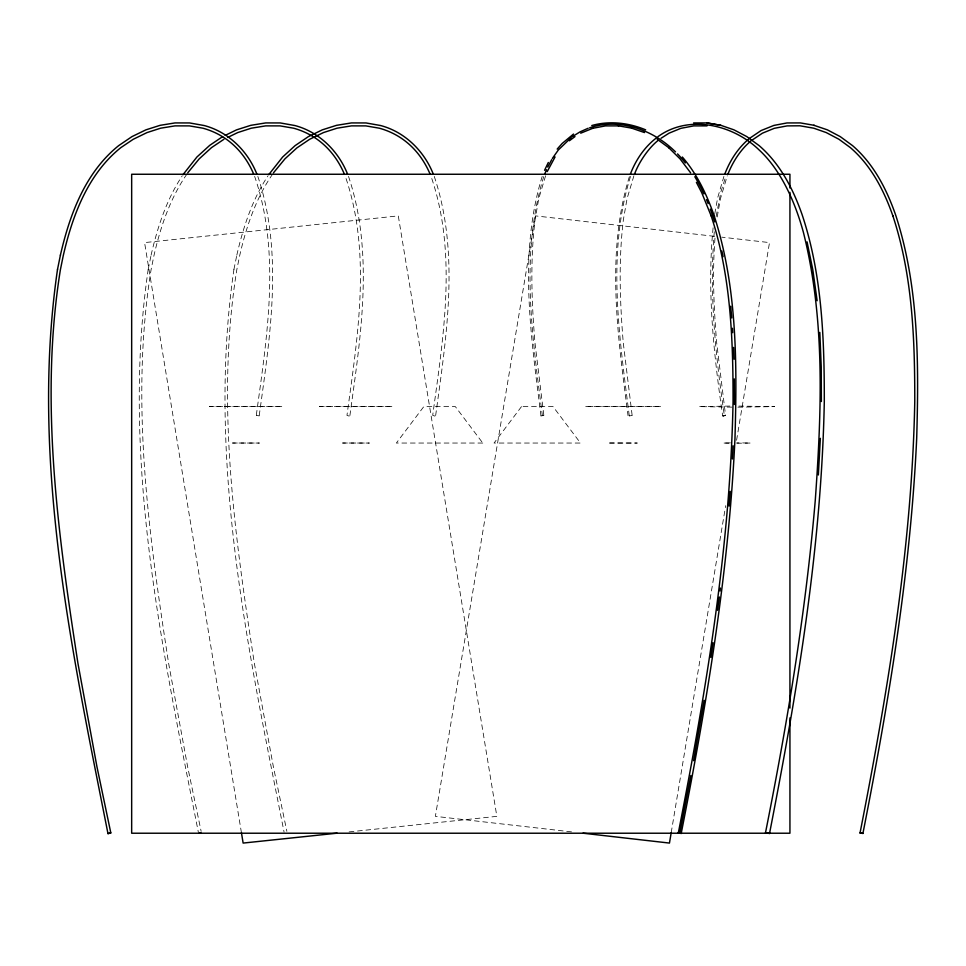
<?xml version="1.0" encoding="UTF-8"?>
<svg xmlns="http://www.w3.org/2000/svg" width="966" height="966" viewBox="0 0 966 966"><rect width="100%" height="100%" fill="white"/><g stroke="black" fill="none" stroke-linecap="round" stroke-linejoin="round"><path stroke-width="0.72" stroke-dasharray="4.83 3.62" d="M542.192 176.404C518.235 253.889 531.095 337.122 540.972 415.96L541.624 416.092M545.585 175.788L538.738 198.682L535.104 219.524C530.092 260.47 531.59 301.875 534.971 342.882L543.846 415.489L541.709 416.092M630.508 176.404C606.551 253.889 619.411 337.122 629.277 415.96L629.929 416.092M633.901 175.788L627.055 198.682L623.408 219.524C618.409 260.47 619.894 301.875 623.275 342.882L632.15 415.489L630.013 416.092M713.101 227.783C706.907 290.561 713.633 353.798 722.677 415.96L723.341 416.092M714.997 238.095C712.256 272.98 713.85 308.045 716.687 342.882L725.563 415.489L723.413 416.092M714.297 231.755C709.068 293.169 715.408 354.908 724.379 415.67M257.837 176.404C283.738 253.49 269.9 337.303 259.178 415.96L256.292 415.404C266.894 336.953 281.094 253.14 254.638 176.38M259.19 415.923L256.34 415.344M349.173 416.092L346.963 415.404C357.577 336.953 371.777 253.14 345.321 176.38M348.521 176.404C374.422 253.49 360.572 337.303 349.849 415.96L346.987 415.38M434.905 416.092L432.708 415.404C443.309 336.953 457.51 253.14 431.053 176.38M434.253 176.404C460.154 253.49 446.316 337.303 435.594 415.96L432.72 415.38M714.768 213.764L717.653 197.873L723.908 176.404M717.207 216.988L720.455 198.682L727.301 175.788M716.108 216.541L720.902 191.715L725.707 176.633M148.221 269.236L148.196 269.393C120.774 457.775 161.926 647.872 198.344 832.149M233.965 269.236L233.929 269.393C206.507 457.775 247.658 647.872 284.089 832.149M671.201 832.668L725.671 505.677M736.575 440.279L769.504 242.599L721.795 237.153M151.082 255.193L151.119 255.012C157.446 227.348 166.466 199.781 182.176 175.933M236.815 255.193L236.851 255.012C243.178 227.348 252.198 199.781 267.908 175.933M148.196 269.393L151.119 255.012M233.929 269.393L236.851 255.012M543.725 176.633C519.962 254.046 532.266 336.905 542.385 415.67M629.361 176.633C605.597 254.046 617.914 336.905 628.033 415.67M186.969 174.001C170.076 198.428 160.441 227.046 153.908 255.809L151.07 269.768C130.048 400.564 148.643 533.715 168.639 663.449L187.645 766.799L201.145 831.364M272.702 174.001C255.809 198.428 246.173 227.046 239.64 255.809L236.803 269.768C215.78 400.564 234.376 533.715 254.372 663.449L273.378 766.799L286.878 831.364M349.1 831.907L496.85 816.355L398.294 215.877L144.574 242.599L241.428 832.668M730.429 442.863L723.027 443.02L729.221 443.213M729.885 406.07L698.961 406.614L733.375 407.169M737.903 407.169L774.575 406.614L737.903 406.07M482.783 443.044L396.35 443.044L423.796 406.614L455.336 406.614L482.771 443.044M736.768 443.237L750.57 443.044L736.768 442.839M714.345 236.308L535.418 215.877L435.376 816.355L572.548 832.004M725.563 415.44L722.677 415.96M632.162 415.44L629.277 415.96M543.846 415.44L540.972 415.96M521.495 406.614L494.049 443.044L580.494 443.044L553.047 406.614L521.495 406.614M209.344 406.565L282.603 406.614L209.344 406.565M319.432 406.565L392.691 406.614L319.432 406.565M232.552 443.02L259.299 443.044L232.552 443.02M342.64 443.02L369.386 443.044L342.64 443.02M585.722 406.565L661.179 406.614L585.722 406.565M609.631 443.02L637.174 443.044L609.631 443.02"/><path stroke-width="1.45" d="M733.097 445.785L732.373 459.019M734.426 404.488L734.293 378.913M818.347 474.994L820.351 438.347M730.224 491.356L729.064 506.124M719.32 596.988L717.557 610.295M720.032 591.035L720.382 588.053M713.041 642.692L710.879 657.448M713.946 215.08C737.36 286.878 737.094 363.747 734.969 438.431C728.835 571.389 706.858 703.031 681.199 833.429L678.313 833.006L679.34 832.68M681.211 833.477L680.595 832.97M767.523 832.668L766.63 833.006L769.528 833.477C797.336 691.028 821.535 546.998 824.3 401.542C824.36 338.969 822.114 274.984 802.251 215.08L802.166 214.802C793.158 189.022 780.154 163.737 759.155 145.637L746.827 136.617L733.979 129.855L720.878 125.338L707.027 122.924L693.576 122.948M813.819 125.266L827.379 129.855L840.239 136.617L852.555 145.637C873.554 163.737 886.559 189.022 895.567 214.802L895.663 215.08C919.077 286.878 918.811 363.747 916.686 438.431C910.552 571.389 888.575 703.031 862.916 833.429L860.03 833.006L861.056 832.68M862.928 833.477L862.191 832.921M57.549 269.236L57.513 269.393C30.031 458.282 71.436 648.862 107.975 833.622L110.812 832.909L96.962 766.799L77.956 663.449C57.972 533.715 39.364 400.564 60.387 269.768L63.225 255.809C72.365 215.78 87.809 174.121 120.835 147.629L133.26 139.273L147.049 132.571L160.658 128.188L175.027 125.882L189.433 125.894L202.969 128.212C226.829 134.817 244.048 151.493 253.635 173.989M671.201 832.668L669.462 843.077L582.981 833.199M704.142 700.362L693.6 760.701M690.859 775.529L679.762 833.223M678.313 833.006C706.122 690.714 730.284 546.816 733.061 401.518C733.109 339.187 730.888 275.431 711.121 215.744M860.03 833.006C887.839 690.714 912.001 546.816 914.766 401.518C914.826 339.187 912.604 275.431 892.826 215.744L892.922 216.01C884.011 190.507 871.151 165.512 850.382 147.629L838.959 139.273L826.232 132.571L813.722 128.188L799.981 125.797L787.145 125.894L774.249 128.333L762.44 133.175L751.101 140.77M765.398 833.223C787.326 723.099 805.777 612.118 815.28 500.171C821.595 411.033 825.387 319.806 803.41 232.383A186.015 94.885 89.5 0 0 759.131 149.971C733.109 124.614 688.939 114.085 657.943 136.677M60.399 255.193L60.435 255.012C69.685 214.549 85.31 172.431 118.673 145.637L131.968 136.617L145.89 129.855L160.078 125.338L175.039 122.924L189.602 122.948L204.176 125.532C228.387 131.883 247.694 151.01 256.811 173.952M57.513 269.393L60.435 255.012M634.433 174.387C639.142 161.407 649.128 147.641 657.689 140.77M724.862 173.952C729.885 160.779 737.698 148.462 748.481 139.249M727.845 174.387C732.771 161.66 740.886 149.38 750.413 141.41M544.836 173.856L546.514 169.678M630.472 173.856C635.882 159.728 644.757 146.687 656.904 137.534M544.57 170.294L548.326 162.481M547.215 171.598L555.064 156.951M547.734 167.07L551.695 159.692M182.972 174.713L196.919 157.011L209.719 145.359L222.651 136.617M268.705 174.713L282.652 157.011L295.089 145.637L308.383 136.617L322.306 129.855L336.494 125.338L351.455 122.924L366.017 122.948L380.592 125.532C404.802 131.883 424.11 151.01 433.227 173.952M552.347 158.46L558.372 149.935L571.256 137.534M187.754 172.805L199.189 158.871L211.506 147.629L223.943 139.273M273.487 172.805L284.922 158.871L296.888 147.907L309.675 139.273L323.465 132.571L337.074 128.188L351.443 125.882L365.848 125.894L379.384 128.212C403.245 134.817 420.464 151.493 430.039 173.989M557.165 149.09L562.212 143.427L573.514 134.045M749.193 138.609L761.063 130.567L773.935 125.411L786.988 122.948L800.428 122.924L814.29 125.338M201.302 833.211L198.875 833.175M569.385 140.77L574.987 136.604M661.058 138.271L669.04 133.175L680.849 128.333L693.745 125.894L707.052 125.882M572.295 136.677L580.035 131.871L588.185 128.249M225.187 135.397L236.573 129.855L250.762 125.338L265.722 122.924L280.285 122.948L294.859 125.532C319.07 131.883 338.366 151.01 347.494 173.952M227.698 137.45L237.721 132.571L251.329 128.188L265.698 125.882L280.116 125.894L293.652 128.212C317.512 134.817 334.731 151.493 344.307 173.989M580.723 133.175L592.991 128.212M589.586 127.838C618.88 117.816 651.652 129.408 673.495 149.971A186.015 94.885 89.5 0 1 675.524 151.879M591.772 125.532L592.218 125.411C609.932 120.545 628.854 122.839 645.674 129.855M592.532 128.333L605.428 125.894L618.735 125.882M337.158 833.175L243.13 843.077L241.428 832.668M720.878 125.338L707.027 122.924M618.264 125.797L632.005 128.188M631.535 128.104L644.515 132.571M768.791 832.921L769.528 833.477M657.242 139.273L669.052 147.907M110.812 832.909L107.975 833.622M668.677 147.629L680.052 158.871L690.605 172.805M682.334 157.011C696.848 173.747 706.532 194.045 713.85 214.802M696.401 182.357L701.775 192.802L711.205 216.01M807.045 241.862L812.804 269.768L817.127 300.74M721.856 250.979L723.111 256.702M730.719 306.198L731.745 317.959M732.397 328.271L732.675 332.69M733.592 347.422L734.1 359.304M819.82 332.401L821.233 366.911L821.366 401.518M789.934 187.984L789.934 174.254L131.666 174.254L131.666 833.223L789.934 833.223L789.934 717.907M789.934 192.343L789.934 708.066M677.528 153.896A186.015 94.885 89.5 0 1 685.365 162.928M694.82 176.718A186.015 94.885 89.5 0 1 703.936 193.912M706.484 199.624A186.015 94.885 89.5 0 1 708.138 203.609M710.276 209.079A186.015 94.885 89.5 0 1 714.719 221.951"/></g></svg>
